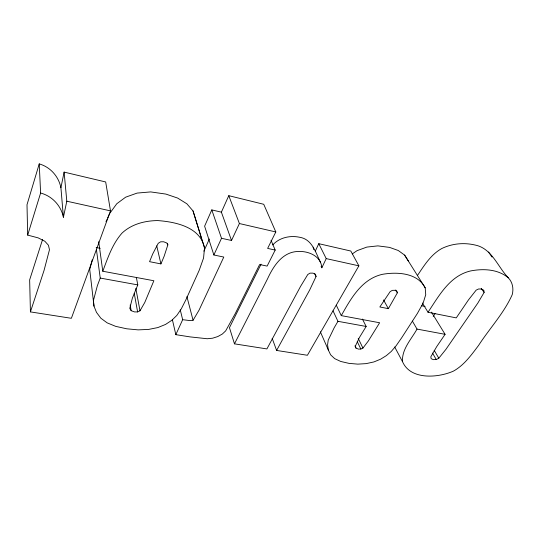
<?xml version="1.0" encoding="UTF-8"?>
<svg xmlns="http://www.w3.org/2000/svg" width="540" height="540" viewBox="0 0 540 540"><rect width="100%" height="100%" fill="white"/><g stroke="black" fill="none" stroke-linecap="round" stroke-linejoin="round"><path stroke-width="0.81" d="M417.602 275.279C424.319 265.255 430.981 254.468 441.862 248.488C452.21 243.493 463.948 242.419 475.106 245.032C491.866 248.36 497.644 266.774 508.315 277.823C512.642 282.305 513.776 288.725 512.231 294.644C503.955 313.261 489.503 328.475 478.521 345.506C471.299 355.023 464.144 365.168 453.472 371.095C438.129 377.939 410.522 380.221 402.53 361.699C401.605 349.225 411.311 339.363 417.015 329.083L412.412 321.125M107.669 217.991L109.694 213.482L116.775 203.742L125.644 197.181L137.099 193.084L150.68 191.916L165.901 194.083L177.667 198.079L186.894 203.816L193.037 210.951L204.518 247.954L203.56 258.046L199.186 270.351L186.064 299.43L181.305 308.846L176.81 315.448L171.808 320.308L165.53 324.439L157.849 327.571L148.615 329.42L138.145 329.873L126.738 328.799L115.709 326.363L107.177 322.866L100.865 318.229L96.485 312.37L94.001 306.173L89.721 269.528L92.198 259.855M64.112 172.105L66.805 201.204L63.41 217.256L60.919 187.697L64.112 172.105L105.678 181.96L110.491 210.87L71.374 318.303L30.422 311.891L29.653 279.869L42.593 239.416M60.919 187.697C58.644 176.459 50.342 167.036 39.238 163.89L27 204.721L27.682 235.109L38.144 237.87L44.847 241.252L48.425 245.214L49.484 249.716L44.044 270.446L30.422 311.891M27.682 235.109L40.608 193.023L39.238 163.89M167.832 244.91L164.16 256.203L160.927 263.912L149.56 261.671L152.739 253.901L158.24 243.31L160.637 241.805L163.654 241.772L166.739 242.987L167.832 244.91L167.427 243.29M96.377 249.169L100.231 278.066L97.349 285.755L93.407 300.584L94.001 306.173M136.391 277.54L137.788 284.897L132.361 298.208L129.769 308.414L131.173 310.689L134.514 311.918L137.619 311.924L139.988 310.79L144.788 302.441L153.873 280.746L102.796 271.242C107.797 257.877 112.408 243.931 122.047 233.078C131.679 224.087 144.781 220.725 157.68 220.577C175.642 221.873 200.549 227.084 204.518 247.954M211.788 209.898L221.508 238.282L231.512 240.476L221.387 212.159L211.788 209.898L204.62 226.179L213.867 254.988L223.79 257.06L199.078 310.102L193.064 320.274L189.635 320.558L182.662 319.687L180.252 309.859M203.891 251.188L209.358 238.991M221.387 212.159L228.778 195.669L263.736 204.289L275.819 231.957L267.638 248.407L275.191 250.067L267.131 266.092L259.632 264.533L235.231 313.646L225.679 330.865L222.345 334.031L217.796 336.555L212.591 338.202L207.272 338.749L190.04 336.886L175.831 334.658L172.307 319.37M105.975 221.751L106.988 219.497M175.831 334.658L182.662 319.687M213.867 254.988L221.508 238.282M231.512 240.476L239.402 223.54L228.778 195.669M315.259 251.222L318.769 243.675L350.818 251.039L358.877 265.835L307.409 355.266L276.608 350.447L272.174 338.317M261.063 264.175L229.46 327.665L234.468 343.845L266.909 348.928L300.557 286.409L307.793 274.489L310.061 273.132L313.038 273.146L315.529 274.374L316.042 276.568L309.697 289.966L276.608 350.447M321.111 266.267L321.84 267.773L326.221 258.606L318.769 243.675M234.468 343.845L267.509 278.91C273.409 266.058 282.569 251.633 298.458 251.465C308.691 250.999 321.111 256.149 321.84 267.773M397.366 292.815L388.375 308.657L379.843 306.976L390.123 291.654L392.29 290.372L394.666 290.291L396.866 291.249L397.366 292.815L395.699 289.94M333.038 310.865L337.952 321.32L334.193 327.753L328.205 340.16L327.578 344.824L328.32 349.974L330.622 354.82L334.685 358.634L340.74 361.463L348.988 363.373L357.804 364.136L366.188 363.623L373.869 361.942L380.558 359.208L386.33 355.644L391.223 351.486L396.043 345.877L401.585 337.905L417.4 313.423L423.124 303.122L425.729 294.739L425.196 287.854L404.622 255.103L398.257 250.506L389.576 247.401L377.858 245.876L366.869 247.077L357.062 250.655L352.276 253.908M354.922 345.85L355.995 348.098L358.398 349.09L360.848 349.049L362.941 348.07L368.327 341.003L379.633 322.758L341.287 315.623C350.865 298.586 361.8 278.917 382.509 274.307C397.244 271.762 417.508 272.788 425.196 287.854M422.354 302.954L428.018 312.255L456.253 317.891L468.45 299.943L476.145 290.156L478.595 288.974L481.437 289.035L483.82 290.264L484.117 292.424L477.907 302.954L445.959 349.306L438.811 358.216L436.273 359.546L433.323 359.64L431.177 358.695L430.799 356.859L436.705 346.633L445.082 334.321L431.46 312.147M362.408 319.059L366.161 326.457L359.336 337.635L355.327 346.214L355.995 348.098M428.018 312.255C439.013 295.805 449.746 275.704 470.678 270.925C483.361 268.495 498.035 269.123 508.315 277.823M433.222 316.42L435.071 313.619M272.72 244.937C279.457 237.512 290.209 235.19 299.781 237.296C312.208 239.247 315.596 252.646 320.45 262.19M100.231 278.066L137.788 284.897M337.952 321.32L366.161 326.457M417.015 329.083L445.082 334.321M96.161 247.516L100.238 248.326M421.774 305.802L425.081 306.47M66.805 201.204L110.491 210.87M326.221 258.606L358.877 265.835M239.402 223.54L275.819 231.957M40.608 193.023C52.137 196.074 61.02 205.598 63.41 217.256M481.235 288.38L484.117 292.424M488.531 251.998L492.028 257.033M404.622 255.103L408.301 260.928M434.167 350.278L438.811 358.216M432.493 353.045L436.273 359.546M383.542 299.93L388.375 308.657M394.7 346.997L402.53 361.699M358.209 338.371L362.941 348.07M357.23 341.584L360.848 349.049M336.292 305.201L341.287 315.623M314.618 273.537L316.042 276.568M320.348 331.776L328.32 349.974M271.026 240.219L275.191 250.067M193.037 210.951L201.893 239.578M186.914 296.629L193.064 320.274M313.153 247.185L313.754 249.561M156.722 245.835L160.927 263.912M135.837 288.414L139.988 310.79M134.237 293.335L137.619 311.924M130.194 305.019L131.173 310.689M98.692 241.677L102.796 271.242"/></g></svg>
